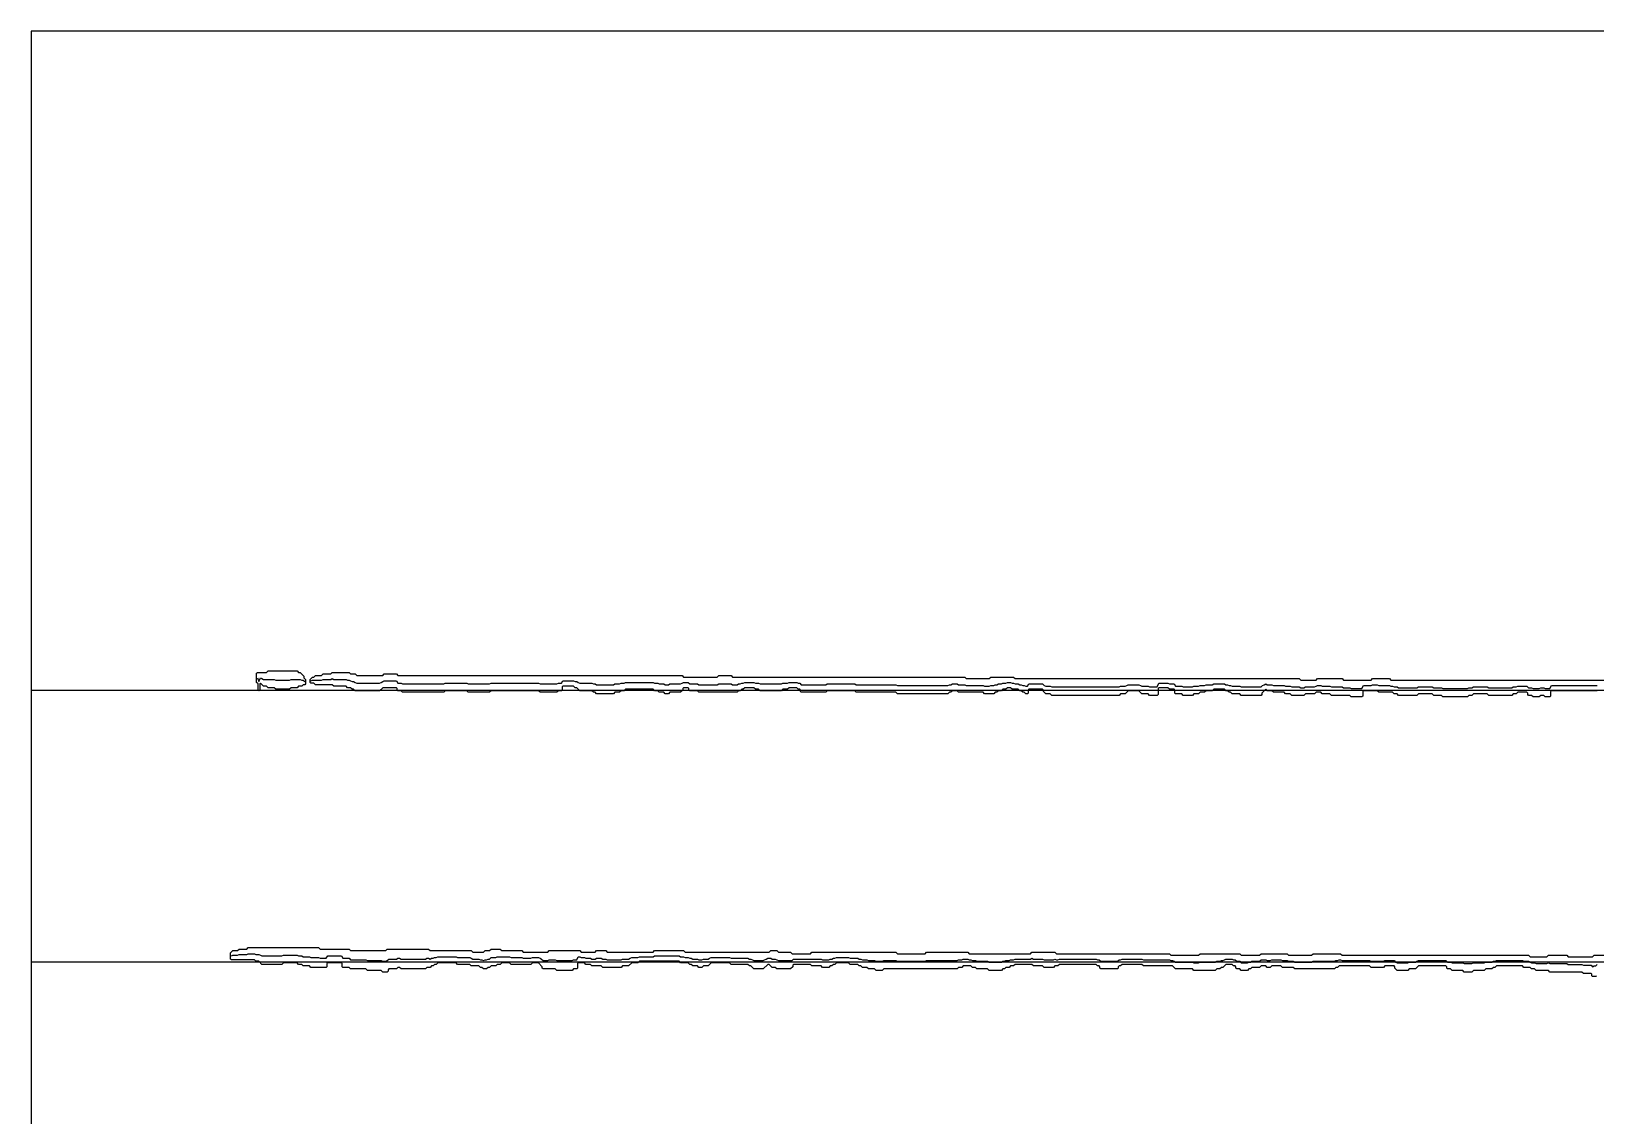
# Model space of a CAD drawing. Extents: x 0 to 57.2, y 0 to 39.6.
# Drawn here: x 0 to 28.58, y 19.8 to 39.6 of the extents above; entities that cross this region are included whole.
import ezdxf

# ---------------------------------------------------------------- set-up
doc = ezdxf.new("R2010")
doc.units = 13
for name, color, linetype in [('DESIGN_SCAN_PATH', 5, 'Continuous'), ('SEM_FRAME', 8, 'Continuous'), ('SEM_OBSERVED_CENTERLINES', 3, 'Continuous'), ('SEM_OBSERVED_CONTOURS', 2, 'Continuous')]:
    doc.layers.add(name, color=color, linetype=linetype)

msp = doc.modelspace()

# ---------------------------------------------------------------- linework, layer by layer
at = {"layer": 'DESIGN_SCAN_PATH'}
for points in [[(0, 27.57508), (50, 27.57508)], [(50, 22.6071), (0, 22.6071)]]:
    msp.add_lwpolyline(points, dxfattribs=at)
at = {"layer": 'SEM_FRAME'}
msp.add_lwpolyline([(0, 0), (57.15968, 0), (57.15968, 39.60429), (0, 39.60429)], close=True, dxfattribs=at)
at = {"layer": 'SEM_OBSERVED_CENTERLINES'}
for points in [[(4.13068, 27.79836), (4.15859, 27.728585), (4.1865, 27.79836), (4.21441, 27.784405), (4.24232, 27.77045), (4.27023, 27.77045), (4.29814, 27.77045), (4.32605, 27.77045), (4.35396, 27.77045), (4.38187, 27.77045), (4.40978, 27.77045), (4.43769, 27.77045), (4.4656, 27.756495), (4.49351, 27.756495), (4.52142, 27.756495), (4.54933, 27.756495), (4.57724, 27.756495), (4.60515, 27.756495), (4.63306, 27.756495), (4.66097, 27.756495), (4.68888, 27.756495), (4.71679, 27.756495), (4.7447, 27.77045), (4.77261, 27.77045), (4.80052, 27.77045), (4.82843, 27.77045), (4.85634, 27.77045), (4.88425, 27.77045), (4.91216, 27.77045), (4.94007, 27.756495), (4.96798, 27.756495), (4.99589, 27.728585)], [(5.10753, 27.74254), (5.13544, 27.756495), (5.16335, 27.756495), (5.19126, 27.756495), (5.21917, 27.756495), (5.24708, 27.756495), (5.27499, 27.756495), (5.3029, 27.756495), (5.33081, 27.77045), (5.35872, 27.77045), (5.38663, 27.77045), (5.41454, 27.77045), (5.44245, 27.77045), (5.47036, 27.77045), (5.49827, 27.784405), (5.52618, 27.77045), (5.55409, 27.77045), (5.582, 27.77045), (5.60991, 27.77045), (5.63782, 27.77045), (5.66573, 27.77045), (5.69364, 27.77045), (5.72155, 27.77045), (5.74946, 27.77045), (5.77737, 27.756495), (5.80528, 27.756495), (5.83319, 27.74254), (5.8611, 27.728585), (5.88901, 27.728585), (5.91692, 27.71463), (5.94483, 27.700675), (5.97274, 27.700675), (6.00065, 27.700675), (6.02856, 27.700675), (6.05647, 27.700675), (6.08438, 27.700675), (6.11229, 27.700675), (6.1402, 27.700675), (6.16811, 27.700675), (6.19602, 27.700675), (6.22393, 27.700675), (6.25184, 27.700675), (6.27975, 27.700675), (6.30766, 27.700675), (6.33557, 27.700675), (6.36348, 27.700675), (6.39139, 27.71463), (6.4193, 27.728585), (6.44721, 27.74254), (6.47512, 27.74254), (6.50303, 27.74254), (6.53094, 27.74254), (6.55885, 27.74254), (6.58676, 27.74254), (6.61467, 27.74254), (6.64258, 27.74254), (6.67049, 27.74254), (6.6984, 27.700675), (6.72631, 27.700675), (6.75422, 27.700675), (6.78213, 27.68672), (6.81004, 27.68672), (6.83795, 27.68672), (6.86586, 27.68672), (6.89377, 27.68672), (6.92168, 27.68672), (6.94959, 27.68672), (6.9775, 27.68672), (7.00541, 27.68672), (7.03332, 27.68672), (7.06123, 27.68672), (7.08914, 27.68672), (7.11705, 27.68672), (7.14496, 27.68672), (7.17287, 27.68672), (7.20078, 27.68672), (7.22869, 27.68672), (7.2566, 27.68672), (7.28451, 27.68672), (7.31242, 27.68672), (7.34033, 27.68672), (7.36824, 27.68672), (7.39615, 27.68672), (7.42406, 27.68672), (7.45197, 27.68672), (7.47988, 27.68672), (7.50779, 27.68672), (7.5357, 27.68672), (7.56361, 27.700675), (7.59152, 27.700675), (7.61943, 27.700675), (7.64734, 27.700675), (7.67525, 27.700675), (7.70316, 27.700675), (7.73107, 27.700675), (7.75898, 27.700675), (7.78689, 27.700675), (7.8148, 27.700675), (7.84271, 27.700675), (7.87062, 27.700675), (7.89853, 27.700675), (7.92644, 27.700675), (7.95435, 27.700675), (7.98226, 27.68672), (8.01017, 27.68672), (8.03808, 27.68672), (8.06599, 27.68672), (8.0939, 27.68672), (8.12181, 27.68672), (8.14972, 27.68672), (8.17763, 27.68672), (8.20554, 27.68672), (8.23345, 27.68672), (8.26136, 27.68672), (8.28927, 27.68672), (8.31718, 27.68672), (8.34509, 27.68672), (8.373, 27.68672), (8.40091, 27.700675), (8.42882, 27.700675), (8.45673, 27.700675), (8.48464, 27.700675), (8.51255, 27.700675), (8.54046, 27.700675), (8.56837, 27.700675), (8.59628, 27.700675), (8.62419, 27.700675), (8.6521, 27.700675), (8.68001, 27.700675), (8.70792, 27.700675), (8.73583, 27.700675), (8.76374, 27.700675), (8.79165, 27.700675), (8.81956, 27.700675), (8.84747, 27.700675), (8.87538, 27.700675), (8.90329, 27.700675), (8.9312, 27.700675), (8.95911, 27.700675), (8.98702, 27.700675), (9.01493, 27.700675), (9.04284, 27.700675), (9.07075, 27.700675), (9.09866, 27.700675), (9.12657, 27.700675), (9.15448, 27.700675), (9.18239, 27.700675), (9.2103, 27.700675), (9.23821, 27.700675), (9.26612, 27.700675), (9.29403, 27.68672), (9.32194, 27.68672), (9.34985, 27.68672), (9.37776, 27.68672), (9.40567, 27.68672), (9.43358, 27.68672), (9.46149, 27.68672), (9.4894, 27.68672), (9.51731, 27.68672), (9.54522, 27.68672), (9.57313, 27.68672), (9.60104, 27.68672), (9.62895, 27.700675), (9.65686, 27.700675), (9.68477, 27.700675), (9.71268, 27.74254), (9.74059, 27.74254), (9.7685, 27.74254), (9.79641, 27.74254), (9.82432, 27.74254), (9.85223, 27.74254), (9.88014, 27.74254), (9.90805, 27.74254), (9.93596, 27.728585), (9.96387, 27.728585), (9.99178, 27.71463), (10.01969, 27.700675), (10.0476, 27.700675), (10.07551, 27.700675), (10.10342, 27.700675), (10.13133, 27.700675), (10.15924, 27.700675), (10.18715, 27.700675), (10.21506, 27.700675), (10.24297, 27.700675), (10.27088, 27.68672), (10.29879, 27.68672), (10.3267, 27.672765), (10.35461, 27.672765), (10.38252, 27.672765), (10.41043, 27.672765), (10.43834, 27.672765), (10.46625, 27.672765), (10.49416, 27.672765), (10.52207, 27.672765), (10.54998, 27.672765), (10.57789, 27.672765), (10.6058, 27.672765), (10.63371, 27.672765), (10.66162, 27.68672), (10.68953, 27.68672), (10.71744, 27.68672), (10.74535, 27.68672), (10.77326, 27.700675), (10.80117, 27.700675), (10.82908, 27.700675), (10.85699, 27.71463), (10.8849, 27.71463), (10.91281, 27.71463), (10.94072, 27.71463), (10.96863, 27.71463), (10.99654, 27.71463), (11.02445, 27.71463), (11.05236, 27.71463), (11.08027, 27.71463), (11.10818, 27.71463), (11.13609, 27.71463), (11.164, 27.71463), (11.19191, 27.71463), (11.21982, 27.71463), (11.24773, 27.71463), (11.27564, 27.71463), (11.30355, 27.71463), (11.33146, 27.71463), (11.35937, 27.71463), (11.38728, 27.700675), (11.41519, 27.700675), (11.4431, 27.700675), (11.47101, 27.68672), (11.49892, 27.68672), (11.52683, 27.68672), (11.55474, 27.68672), (11.58265, 27.672765), (11.61056, 27.672765), (11.63847, 27.672765), (11.66638, 27.68672), (11.69429, 27.68672), (11.7222, 27.68672), (11.75011, 27.68672), (11.77802, 27.68672), (11.80593, 27.68672), (11.83384, 27.68672), (11.86175, 27.68672), (11.88966, 27.700675), (11.91757, 27.71463), (11.94548, 27.71463), (11.97339, 27.71463), (12.0013, 27.71463), (12.02921, 27.68672), (12.05712, 27.68672), (12.08503, 27.68672), (12.11294, 27.68672), (12.14085, 27.68672), (12.16876, 27.68672), (12.19667, 27.672765), (12.22458, 27.672765), (12.25249, 27.672765), (12.2804, 27.672765), (12.30831, 27.672765), (12.33622, 27.672765), (12.36413, 27.672765), (12.39204, 27.672765), (12.41995, 27.672765), (12.44786, 27.672765), (12.47577, 27.672765), (12.50368, 27.672765), (12.53159, 27.672765), (12.5595, 27.68672), (12.58741, 27.68672), (12.61532, 27.68672), (12.64323, 27.68672), (12.67114, 27.68672), (12.69905, 27.68672), (12.72696, 27.68672), (12.75487, 27.68672), (12.78278, 27.68672), (12.81069, 27.672765), (12.8386, 27.672765), (12.86651, 27.672765), (12.89442, 27.672765), (12.92233, 27.68672), (12.95024, 27.68672), (12.97815, 27.700675), (13.00606, 27.700675), (13.03397, 27.71463), (13.06188, 27.71463), (13.08979, 27.71463), (13.1177, 27.71463), (13.14561, 27.71463), (13.17352, 27.71463), (13.20143, 27.71463), (13.22934, 27.700675), (13.25725, 27.700675), (13.28516, 27.700675), (13.31307, 27.68672), (13.34098, 27.68672), (13.36889, 27.68672), (13.3968, 27.68672), (13.42471, 27.68672), (13.45262, 27.68672), (13.48053, 27.68672), (13.50844, 27.68672), (13.53635, 27.68672), (13.56426, 27.68672), (13.59217, 27.68672), (13.62008, 27.68672), (13.64799, 27.68672), (13.6759, 27.68672), (13.70381, 27.68672), (13.73172, 27.700675), (13.75963, 27.700675), (13.78754, 27.700675), (13.81545, 27.700675), (13.84336, 27.71463), (13.87127, 27.71463), (13.89918, 27.71463), (13.92709, 27.71463), (13.955, 27.71463), (13.98291, 27.71463), (14.01082, 27.700675), (14.03873, 27.700675), (14.06664, 27.672765), (14.09455, 27.672765), (14.12246, 27.672765), (14.15037, 27.672765), (14.17828, 27.672765), (14.20619, 27.672765), (14.2341, 27.672765), (14.26201, 27.672765), (14.28992, 27.672765), (14.31783, 27.672765), (14.34574, 27.672765), (14.37365, 27.672765), (14.40156, 27.672765), (14.42947, 27.672765), (14.45738, 27.672765), (14.48529, 27.672765), (14.5132, 27.672765), (14.54111, 27.68672), (14.56902, 27.68672), (14.59693, 27.68672), (14.62484, 27.68672), (14.65275, 27.68672), (14.68066, 27.68672), (14.70857, 27.68672), (14.73648, 27.68672), (14.76439, 27.68672), (14.7923, 27.68672), (14.82021, 27.68672), (14.84812, 27.68672), (14.87603, 27.68672), (14.90394, 27.68672), (14.93185, 27.68672), (14.95976, 27.68672), (14.98767, 27.68672), (15.01558, 27.68672), (15.04349, 27.68672), (15.0714, 27.672765), (15.09931, 27.672765), (15.12722, 27.672765), (15.15513, 27.672765), (15.18304, 27.672765), (15.21095, 27.672765), (15.23886, 27.672765), (15.26677, 27.672765), (15.29468, 27.672765), (15.32259, 27.672765), (15.3505, 27.672765), (15.37841, 27.672765), (15.40632, 27.672765), (15.43423, 27.672765), (15.46214, 27.672765), (15.49005, 27.672765), (15.51796, 27.672765), (15.54587, 27.672765), (15.57378, 27.672765), (15.60169, 27.672765), (15.6296, 27.672765), (15.65751, 27.672765), (15.68542, 27.672765), (15.71333, 27.672765), (15.74124, 27.672765), (15.76915, 27.672765), (15.79706, 27.672765), (15.82497, 27.65881), (15.85288, 27.65881), (15.88079, 27.65881), (15.9087, 27.65881), (15.93661, 27.65881), (15.96452, 27.65881), (15.99243, 27.65881), (16.02034, 27.65881), (16.04825, 27.65881), (16.07616, 27.65881), (16.10407, 27.65881), (16.13198, 27.65881), (16.15989, 27.65881), (16.1878, 27.65881), (16.21571, 27.65881), (16.24362, 27.65881), (16.27153, 27.65881), (16.29944, 27.65881), (16.32735, 27.65881), (16.35526, 27.65881), (16.38317, 27.65881), (16.41108, 27.65881), (16.43899, 27.65881), (16.4669, 27.65881), (16.49481, 27.65881), (16.52272, 27.65881), (16.55063, 27.65881), (16.57854, 27.65881), (16.60645, 27.65881), (16.63436, 27.65881), (16.66227, 27.65881), (16.69018, 27.65881), (16.71809, 27.65881), (16.746, 27.65881), (16.77391, 27.672765), (16.80182, 27.672765), (16.82973, 27.68672), (16.85764, 27.68672), (16.88555, 27.68672), (16.91346, 27.68672), (16.94137, 27.672765), (16.96928, 27.672765), (16.99719, 27.672765), (17.0251, 27.672765), (17.05301, 27.672765), (17.08092, 27.65881), (17.10883, 27.65881), (17.13674, 27.65881), (17.16465, 27.65881), (17.19256, 27.65881), (17.22047, 27.65881), (17.24838, 27.65881), (17.27629, 27.65881), (17.3042, 27.65881), (17.33211, 27.65881), (17.36002, 27.65881), (17.38793, 27.65881), (17.41584, 27.644855), (17.44375, 27.644855), (17.47166, 27.644855), (17.49957, 27.644855), (17.52748, 27.65881), (17.55539, 27.65881), (17.5833, 27.65881), (17.61121, 27.672765), (17.63912, 27.672765), (17.66703, 27.68672), (17.69494, 27.68672), (17.72285, 27.68672), (17.75076, 27.700675), (17.77867, 27.700675), (17.80658, 27.700675), (17.83449, 27.71463), (17.8624, 27.71463), (17.89031, 27.71463), (17.91822, 27.700675), (17.94613, 27.700675), (17.97404, 27.68672), (18.00195, 27.68672), (18.02986, 27.68672), (18.05777, 27.672765), (18.08568, 27.672765), (18.11359, 27.65881), (18.1415, 27.65881), (18.16941, 27.644855), (18.19732, 27.644855), (18.22523, 27.68672), (18.25314, 27.68672), (18.28105, 27.68672), (18.30896, 27.68672), (18.33687, 27.68672), (18.36478, 27.68672), (18.39269, 27.68672), (18.4206, 27.68672), (18.44851, 27.68672), (18.47642, 27.68672), (18.50433, 27.65881), (18.53224, 27.644855), (18.56015, 27.644855), (18.58806, 27.644855), (18.61597, 27.644855), (18.64388, 27.6309), (18.67179, 27.6309), (18.6997, 27.6309), (18.72761, 27.6309), (18.75552, 27.6309), (18.78343, 27.6309), (18.81134, 27.6309), (18.83925, 27.6309), (18.86716, 27.6309), (18.89507, 27.6309), (18.92298, 27.6309), (18.95089, 27.6309), (18.9788, 27.6309), (19.00671, 27.6309), (19.03462, 27.6309), (19.06253, 27.6309), (19.09044, 27.6309), (19.11835, 27.6309), (19.14626, 27.6309), (19.17417, 27.6309), (19.20208, 27.6309), (19.22999, 27.6309), (19.2579, 27.6309), (19.28581, 27.6309), (19.31372, 27.6309), (19.34163, 27.6309), (19.36954, 27.6309), (19.39745, 27.6309), (19.42536, 27.6309), (19.45327, 27.6309), (19.48118, 27.6309), (19.50909, 27.6309), (19.537, 27.6309), (19.56491, 27.6309), (19.59282, 27.6309), (19.62073, 27.6309), (19.64864, 27.6309), (19.67655, 27.6309), (19.70446, 27.6309), (19.73237, 27.6309), (19.76028, 27.6309), (19.78819, 27.6309), (19.8161, 27.6309), (19.84401, 27.6309), (19.87192, 27.6309), (19.89983, 27.644855), (19.92774, 27.644855), (19.95565, 27.644855), (19.98356, 27.644855), (20.01147, 27.65881), (20.03938, 27.672765), (20.06729, 27.672765), (20.0952, 27.672765), (20.12311, 27.672765), (20.15102, 27.672765), (20.17893, 27.672765), (20.20684, 27.672765), (20.23475, 27.672765), (20.26266, 27.65881), (20.29057, 27.644855), (20.31848, 27.644855), (20.34639, 27.644855), (20.3743, 27.644855), (20.40221, 27.644855), (20.43012, 27.6309), (20.45803, 27.6309), (20.48594, 27.6309), (20.51385, 27.6309), (20.54176, 27.6309), (20.56967, 27.6309), (20.59758, 27.700675), (20.62549, 27.700675), (20.6534, 27.700675), (20.68131, 27.700675), (20.70922, 27.700675), (20.73713, 27.700675), (20.76504, 27.700675), (20.79295, 27.68672), (20.82086, 27.68672), (20.84877, 27.68672), (20.87668, 27.68672), (20.90459, 27.644855), (20.9325, 27.644855), (20.96041, 27.644855), (20.98832, 27.644855), (21.01623, 27.644855), (21.04414, 27.6309), (21.07205, 27.6309), (21.09996, 27.6309), (21.12787, 27.6309), (21.15578, 27.6309), (21.18369, 27.6309), (21.2116, 27.6309), (21.23951, 27.644855), (21.26742, 27.644855), (21.29533, 27.644855), (21.32324, 27.644855), (21.35115, 27.65881), (21.37906, 27.65881), (21.40697, 27.65881), (21.43488, 27.65881), (21.46279, 27.672765), (21.4907, 27.672765), (21.51861, 27.672765), (21.54652, 27.672765), (21.57443, 27.672765), (21.60234, 27.68672), (21.63025, 27.68672), (21.65816, 27.68672), (21.68607, 27.68672), (21.71398, 27.68672), (21.74189, 27.68672), (21.7698, 27.68672), (21.79771, 27.68672), (21.82562, 27.672765), (21.85353, 27.672765), (21.88144, 27.65881), (21.90935, 27.65881), (21.93726, 27.644855), (21.96517, 27.644855), (21.99308, 27.644855), (22.02099, 27.644855), (22.0489, 27.644855), (22.07681, 27.644855), (22.10472, 27.6309), (22.13263, 27.6309), (22.16054, 27.6309), (22.18845, 27.6309), (22.21636, 27.6309), (22.24427, 27.6309), (22.27218, 27.6309), (22.30009, 27.6309), (22.328, 27.6309), (22.35591, 27.6309), (22.38382, 27.6309), (22.41173, 27.6309), (22.43964, 27.6309), (22.46755, 27.6309), (22.49546, 27.65881), (22.52337, 27.672765), (22.55128, 27.68672), (22.57919, 27.672765), (22.6071, 27.672765), (22.63501, 27.672765), (22.66292, 27.672765), (22.69083, 27.65881), (22.71874, 27.65881), (22.74665, 27.65881), (22.77456, 27.65881), (22.80247, 27.65881), (22.83038, 27.65881), (22.85829, 27.65881), (22.8862, 27.65881), (22.91411, 27.644855), (22.94202, 27.644855), (22.96993, 27.644855), (22.99784, 27.644855), (23.02575, 27.6309), (23.05366, 27.6309), (23.08157, 27.6309), (23.10948, 27.6309), (23.13739, 27.6309), (23.1653, 27.6309), (23.19321, 27.616945), (23.22112, 27.616945), (23.24903, 27.616945), (23.27694, 27.6309), (23.30485, 27.6309), (23.33276, 27.6309), (23.36067, 27.6309), (23.38858, 27.6309), (23.41649, 27.6309), (23.4444, 27.6309), (23.47231, 27.644855), (23.50022, 27.65881), (23.52813, 27.65881), (23.55604, 27.65881), (23.58395, 27.644855), (23.61186, 27.644855), (23.63977, 27.644855), (23.66768, 27.644855), (23.69559, 27.644855), (23.7235, 27.644855), (23.75141, 27.6309), (23.77932, 27.6309), (23.80723, 27.6309), (23.83514, 27.6309), (23.86305, 27.6309), (23.89096, 27.6309), (23.91887, 27.6309), (23.94678, 27.6309), (23.97469, 27.616945), (24.0026, 27.616945), (24.03051, 27.616945), (24.05842, 27.616945), (24.08633, 27.616945), (24.11424, 27.60299), (24.14215, 27.60299), (24.17006, 27.60299), (24.19797, 27.60299), (24.22588, 27.60299), (24.25379, 27.60299), (24.2817, 27.60299), (24.30961, 27.60299), (24.33752, 27.65881), (24.36543, 27.65881), (24.39334, 27.65881), (24.42125, 27.65881), (24.44916, 27.65881), (24.47707, 27.65881), (24.50498, 27.672765), (24.53289, 27.672765), (24.5608, 27.672765), (24.58871, 27.672765), (24.61662, 27.65881), (24.64453, 27.65881), (24.67244, 27.65881), (24.70035, 27.65881), (24.72826, 27.65881), (24.75617, 27.65881), (24.78408, 27.65881), (24.81199, 27.65881), (24.8399, 27.644855), (24.86781, 27.644855), (24.89572, 27.6309), (24.92363, 27.6309), (24.95154, 27.6309), (24.97945, 27.616945), (25.00736, 27.616945), (25.03527, 27.616945), (25.06318, 27.616945), (25.09109, 27.616945), (25.119, 27.616945), (25.14691, 27.616945), (25.17482, 27.616945), (25.20273, 27.616945), (25.23064, 27.616945), (25.25855, 27.616945), (25.28646, 27.616945), (25.31437, 27.616945), (25.34228, 27.6309), (25.37019, 27.6309), (25.3981, 27.6309), (25.42601, 27.6309), (25.45392, 27.6309), (25.48183, 27.6309), (25.50974, 27.6309), (25.53765, 27.6309), (25.56556, 27.6309), (25.59347, 27.6309), (25.62138, 27.616945), (25.64929, 27.616945), (25.6772, 27.616945), (25.70511, 27.616945), (25.73302, 27.616945), (25.76093, 27.616945), (25.78884, 27.60299), (25.81675, 27.60299), (25.84466, 27.60299), (25.87257, 27.60299), (25.90048, 27.60299), (25.92839, 27.60299), (25.9563, 27.60299), (25.98421, 27.60299), (26.01212, 27.60299), (26.04003, 27.60299), (26.06794, 27.60299), (26.09585, 27.60299), (26.12376, 27.60299), (26.15167, 27.60299), (26.17958, 27.60299), (26.20749, 27.60299), (26.2354, 27.60299), (26.26331, 27.616945), (26.29122, 27.616945), (26.31913, 27.616945), (26.34704, 27.6309), (26.37495, 27.6309), (26.40286, 27.6309), (26.43077, 27.6309), (26.45868, 27.6309), (26.48659, 27.6309), (26.5145, 27.6309), (26.54241, 27.6309), (26.57032, 27.6309), (26.59823, 27.6309), (26.62614, 27.616945), (26.65405, 27.616945), (26.68196, 27.616945), (26.70987, 27.616945), (26.73778, 27.616945), (26.76569, 27.616945), (26.7936, 27.616945), (26.82151, 27.616945), (26.84942, 27.616945), (26.87733, 27.616945), (26.90524, 27.616945), (26.93315, 27.616945), (26.96106, 27.616945), (26.98897, 27.616945), (27.01688, 27.616945), (27.04479, 27.616945), (27.0727, 27.6309), (27.10061, 27.6309), (27.12852, 27.6309), (27.15643, 27.644855), (27.18434, 27.644855), (27.21225, 27.644855), (27.24016, 27.644855), (27.26807, 27.644855), (27.29598, 27.644855), (27.32389, 27.644855), (27.3518, 27.616945), (27.37971, 27.616945), (27.40762, 27.616945), (27.43553, 27.60299), (27.46344, 27.60299), (27.49135, 27.60299), (27.51926, 27.60299), (27.54717, 27.60299), (27.57508, 27.616945), (27.60299, 27.616945), (27.6309, 27.616945), (27.65881, 27.60299), (27.68672, 27.60299), (27.71463, 27.60299), (27.74254, 27.60299), (27.77045, 27.65881), (27.79836, 27.65881), (27.82627, 27.65881), (27.85418, 27.65881), (27.88209, 27.65881), (27.91, 27.65881), (27.93791, 27.65881), (27.96582, 27.65881), (27.99373, 27.65881), (28.02164, 27.65881), (28.04955, 27.65881), (28.07746, 27.65881), (28.10537, 27.65881), (28.13328, 27.65881), (28.16119, 27.65881), (28.1891, 27.65881), (28.21701, 27.65881), (28.24492, 27.65881), (28.27283, 27.65881), (28.30074, 27.65881), (28.32865, 27.65881), (28.35656, 27.65881), (28.38447, 27.65881), (28.41238, 27.65881), (28.44029, 27.65881), (28.4682, 27.65881), (28.49611, 27.65881), (28.52402, 27.65881), (28.55193, 27.65881), (28.57984, 27.65881), (28.60775, 27.65881)], [(3.65621, 22.71874), (3.68412, 22.732695), (3.71203, 22.732695), (3.73994, 22.732695), (3.76785, 22.732695), (3.79576, 22.74665), (3.82367, 22.74665), (3.85158, 22.74665), (3.87949, 22.74665), (3.9074, 22.74665), (3.93531, 22.74665), (3.96322, 22.760605), (3.99113, 22.760605), (4.01904, 22.760605), (4.04695, 22.760605), (4.07486, 22.760605), (4.10277, 22.74665), (4.13068, 22.74665), (4.15859, 22.74665), (4.1865, 22.732695), (4.21441, 22.71874), (4.24232, 22.71874), (4.27023, 22.71874), (4.29814, 22.71874), (4.32605, 22.71874), (4.35396, 22.71874), (4.38187, 22.71874), (4.40978, 22.71874), (4.43769, 22.71874), (4.4656, 22.71874), (4.49351, 22.71874), (4.52142, 22.71874), (4.54933, 22.71874), (4.57724, 22.71874), (4.60515, 22.732695), (4.63306, 22.732695), (4.66097, 22.732695), (4.68888, 22.732695), (4.71679, 22.732695), (4.7447, 22.732695), (4.77261, 22.732695), (4.80052, 22.732695), (4.82843, 22.732695), (4.85634, 22.732695), (4.88425, 22.71874), (4.91216, 22.71874), (4.94007, 22.71874), (4.96798, 22.704785), (4.99589, 22.704785), (5.0238, 22.704785), (5.05171, 22.704785), (5.07962, 22.704785), (5.10753, 22.69083), (5.13544, 22.69083), (5.16335, 22.69083), (5.19126, 22.69083), (5.21917, 22.69083), (5.24708, 22.69083), (5.27499, 22.676875), (5.3029, 22.676875), (5.33081, 22.676875), (5.35872, 22.676875), (5.38663, 22.676875), (5.41454, 22.71874), (5.44245, 22.71874), (5.47036, 22.71874), (5.49827, 22.71874), (5.52618, 22.71874), (5.55409, 22.71874), (5.582, 22.71874), (5.60991, 22.71874), (5.63782, 22.71874), (5.66573, 22.71874), (5.69364, 22.676875), (5.72155, 22.676875), (5.74946, 22.676875), (5.77737, 22.676875), (5.80528, 22.676875), (5.83319, 22.648965), (5.8611, 22.648965), (5.88901, 22.648965), (5.91692, 22.648965), (5.94483, 22.648965), (5.97274, 22.648965), (6.00065, 22.648965), (6.02856, 22.648965), (6.05647, 22.648965), (6.08438, 22.648965), (6.11229, 22.648965), (6.1402, 22.63501), (6.16811, 22.63501), (6.19602, 22.63501), (6.22393, 22.63501), (6.25184, 22.63501), (6.27975, 22.63501), (6.30766, 22.63501), (6.33557, 22.63501), (6.36348, 22.63501), (6.39139, 22.63501), (6.4193, 22.621055), (6.44721, 22.621055), (6.47512, 22.621055), (6.50303, 22.63501), (6.53094, 22.66292), (6.55885, 22.66292), (6.58676, 22.66292), (6.61467, 22.66292), (6.64258, 22.66292), (6.67049, 22.66292), (6.6984, 22.676875), (6.72631, 22.676875), (6.75422, 22.66292), (6.78213, 22.66292), (6.81004, 22.66292), (6.83795, 22.66292), (6.86586, 22.66292), (6.89377, 22.66292), (6.92168, 22.66292), (6.94959, 22.66292), (6.9775, 22.66292), (7.00541, 22.66292), (7.03332, 22.66292), (7.06123, 22.66292), (7.08914, 22.66292), (7.11705, 22.66292), (7.14496, 22.66292), (7.17287, 22.66292), (7.20078, 22.66292), (7.22869, 22.676875), (7.2566, 22.676875), (7.28451, 22.66292), (7.31242, 22.676875), (7.34033, 22.676875), (7.36824, 22.69083), (7.39615, 22.69083), (7.42406, 22.704785), (7.45197, 22.704785), (7.47988, 22.704785), (7.50779, 22.704785), (7.5357, 22.704785), (7.56361, 22.704785), (7.59152, 22.704785), (7.61943, 22.704785), (7.64734, 22.704785), (7.67525, 22.704785), (7.70316, 22.704785), (7.73107, 22.704785), (7.75898, 22.704785), (7.78689, 22.69083), (7.8148, 22.69083), (7.84271, 22.69083), (7.87062, 22.69083), (7.89853, 22.69083), (7.92644, 22.69083), (7.95435, 22.69083), (7.98226, 22.69083), (8.01017, 22.69083), (8.03808, 22.676875), (8.06599, 22.66292), (8.0939, 22.66292), (8.12181, 22.66292), (8.14972, 22.66292), (8.17763, 22.66292), (8.20554, 22.648965), (8.23345, 22.648965), (8.26136, 22.63501), (8.28927, 22.648965), (8.31718, 22.648965), (8.34509, 22.66292), (8.373, 22.66292), (8.40091, 22.69083), (8.42882, 22.69083), (8.45673, 22.69083), (8.48464, 22.69083), (8.51255, 22.704785), (8.54046, 22.704785), (8.56837, 22.704785), (8.59628, 22.704785), (8.62419, 22.704785), (8.6521, 22.704785), (8.68001, 22.704785), (8.70792, 22.704785), (8.73583, 22.704785), (8.76374, 22.69083), (8.79165, 22.69083), (8.81956, 22.69083), (8.84747, 22.69083), (8.87538, 22.69083), (8.90329, 22.69083), (8.9312, 22.69083), (8.95911, 22.69083), (8.98702, 22.676875), (9.01493, 22.676875), (9.04284, 22.676875), (9.07075, 22.676875), (9.09866, 22.676875), (9.12657, 22.676875), (9.15448, 22.69083), (9.18239, 22.69083), (9.2103, 22.69083), (9.23821, 22.69083), (9.26612, 22.69083), (9.29403, 22.676875), (9.32194, 22.66292), (9.34985, 22.63501), (9.37776, 22.63501), (9.40567, 22.63501), (9.43358, 22.63501), (9.46149, 22.648965), (9.4894, 22.648965), (9.51731, 22.648965), (9.54522, 22.648965), (9.57313, 22.648965), (9.60104, 22.63501), (9.62895, 22.63501), (9.65686, 22.63501), (9.68477, 22.63501), (9.71268, 22.63501), (9.74059, 22.63501), (9.7685, 22.63501), (9.79641, 22.63501), (9.82432, 22.63501), (9.85223, 22.63501), (9.88014, 22.63501), (9.90805, 22.648965), (9.93596, 22.648965), (9.96387, 22.648965), (9.99178, 22.704785), (10.01969, 22.704785), (10.0476, 22.69083), (10.07551, 22.69083), (10.10342, 22.69083), (10.13133, 22.676875), (10.15924, 22.676875), (10.18715, 22.676875), (10.21506, 22.676875), (10.24297, 22.66292), (10.27088, 22.66292), (10.29879, 22.66292), (10.3267, 22.676875), (10.35461, 22.676875), (10.38252, 22.676875), (10.41043, 22.676875), (10.43834, 22.66292), (10.46625, 22.66292), (10.49416, 22.66292), (10.52207, 22.648965), (10.54998, 22.648965), (10.57789, 22.648965), (10.6058, 22.648965), (10.63371, 22.648965), (10.66162, 22.648965), (10.68953, 22.648965), (10.71744, 22.648965), (10.74535, 22.648965), (10.77326, 22.648965), (10.80117, 22.66292), (10.82908, 22.66292), (10.85699, 22.66292), (10.8849, 22.66292), (10.91281, 22.66292), (10.94072, 22.676875), (10.96863, 22.69083), (10.99654, 22.69083), (11.02445, 22.69083), (11.05236, 22.69083), (11.08027, 22.69083), (11.10818, 22.704785), (11.13609, 22.704785), (11.164, 22.704785), (11.19191, 22.704785), (11.21982, 22.704785), (11.24773, 22.704785), (11.27564, 22.704785), (11.30355, 22.704785), (11.33146, 22.704785), (11.35937, 22.704785), (11.38728, 22.71874), (11.41519, 22.71874), (11.4431, 22.71874), (11.47101, 22.71874), (11.49892, 22.71874), (11.52683, 22.71874), (11.55474, 22.71874), (11.58265, 22.71874), (11.61056, 22.71874), (11.63847, 22.71874), (11.66638, 22.71874), (11.69429, 22.71874), (11.7222, 22.71874), (11.75011, 22.71874), (11.77802, 22.71874), (11.80593, 22.71874), (11.83384, 22.71874), (11.86175, 22.704785), (11.88966, 22.704785), (11.91757, 22.704785), (11.94548, 22.69083), (11.97339, 22.69083), (12.0013, 22.69083), (12.02921, 22.676875), (12.05712, 22.676875), (12.08503, 22.66292), (12.11294, 22.66292), (12.14085, 22.66292), (12.16876, 22.66292), (12.19667, 22.648965), (12.22458, 22.648965), (12.25249, 22.648965), (12.2804, 22.66292), (12.30831, 22.66292), (12.33622, 22.66292), (12.36413, 22.66292), (12.39204, 22.676875), (12.41995, 22.69083), (12.44786, 22.69083), (12.47577, 22.69083), (12.50368, 22.69083), (12.53159, 22.69083), (12.5595, 22.69083), (12.58741, 22.69083), (12.61532, 22.69083), (12.64323, 22.69083), (12.67114, 22.69083), (12.69905, 22.69083), (12.72696, 22.69083), (12.75487, 22.69083), (12.78278, 22.676875), (12.81069, 22.676875), (12.8386, 22.676875), (12.86651, 22.676875), (12.89442, 22.676875), (12.92233, 22.676875), (12.95024, 22.676875), (12.97815, 22.676875), (13.00606, 22.676875), (13.03397, 22.676875), (13.06188, 22.676875), (13.08979, 22.676875), (13.1177, 22.66292), (13.14561, 22.66292), (13.17352, 22.648965), (13.20143, 22.63501), (13.22934, 22.63501), (13.25725, 22.63501), (13.28516, 22.63501), (13.31307, 22.63501), (13.34098, 22.63501), (13.36889, 22.63501), (13.3968, 22.648965), (13.42471, 22.66292), (13.45262, 22.676875), (13.48053, 22.676875), (13.50844, 22.676875), (13.53635, 22.66292), (13.56426, 22.66292), (13.59217, 22.66292), (13.62008, 22.648965), (13.64799, 22.63501), (13.6759, 22.63501), (13.70381, 22.63501), (13.73172, 22.63501), (13.75963, 22.63501), (13.78754, 22.63501), (13.81545, 22.63501), (13.84336, 22.63501), (13.87127, 22.63501), (13.89918, 22.63501), (13.92709, 22.66292), (13.955, 22.66292), (13.98291, 22.66292), (14.01082, 22.66292), (14.03873, 22.66292), (14.06664, 22.66292), (14.09455, 22.66292), (14.12246, 22.66292), (14.15037, 22.66292), (14.17828, 22.66292), (14.20619, 22.66292), (14.2341, 22.66292), (14.26201, 22.66292), (14.28992, 22.66292), (14.31783, 22.66292), (14.34574, 22.66292), (14.37365, 22.66292), (14.40156, 22.66292), (14.42947, 22.66292), (14.45738, 22.648965), (14.48529, 22.648965), (14.5132, 22.648965), (14.54111, 22.648965), (14.56902, 22.648965), (14.59693, 22.66292), (14.62484, 22.66292), (14.65275, 22.676875), (14.68066, 22.676875), (14.70857, 22.69083), (14.73648, 22.69083), (14.76439, 22.69083), (14.7923, 22.69083), (14.82021, 22.69083), (14.84812, 22.69083), (14.87603, 22.69083), (14.90394, 22.69083), (14.93185, 22.69083), (14.95976, 22.676875), (14.98767, 22.676875), (15.01558, 22.676875), (15.04349, 22.676875), (15.0714, 22.676875), (15.09931, 22.676875), (15.12722, 22.66292), (15.15513, 22.66292), (15.18304, 22.648965), (15.21095, 22.648965), (15.23886, 22.648965), (15.26677, 22.648965), (15.29468, 22.63501), (15.32259, 22.63501), (15.3505, 22.63501), (15.37841, 22.63501), (15.40632, 22.63501), (15.43423, 22.621055), (15.46214, 22.621055), (15.49005, 22.621055), (15.51796, 22.621055), (15.54587, 22.621055), (15.57378, 22.63501), (15.60169, 22.63501), (15.6296, 22.63501), (15.65751, 22.63501), (15.68542, 22.63501), (15.71333, 22.63501), (15.74124, 22.63501), (15.76915, 22.63501), (15.79706, 22.63501), (15.82497, 22.621055), (15.85288, 22.621055), (15.88079, 22.621055), (15.9087, 22.621055), (15.93661, 22.621055), (15.96452, 22.621055), (15.99243, 22.621055), (16.02034, 22.621055), (16.04825, 22.621055), (16.07616, 22.621055), (16.10407, 22.621055), (16.13198, 22.621055), (16.15989, 22.621055), (16.1878, 22.621055), (16.21571, 22.621055), (16.24362, 22.621055), (16.27153, 22.621055), (16.29944, 22.621055), (16.32735, 22.621055), (16.35526, 22.63501), (16.38317, 22.63501), (16.41108, 22.63501), (16.43899, 22.63501), (16.4669, 22.63501), (16.49481, 22.63501), (16.52272, 22.63501), (16.55063, 22.63501), (16.57854, 22.63501), (16.60645, 22.63501), (16.63436, 22.63501), (16.66227, 22.63501), (16.69018, 22.63501), (16.71809, 22.63501), (16.746, 22.63501), (16.77391, 22.63501), (16.80182, 22.63501), (16.82973, 22.63501), (16.85764, 22.63501), (16.88555, 22.63501), (16.91346, 22.63501), (16.94137, 22.648965), (16.96928, 22.648965), (16.99719, 22.648965), (17.0251, 22.66292), (17.05301, 22.66292), (17.08092, 22.66292), (17.10883, 22.66292), (17.13674, 22.648965), (17.16465, 22.648965), (17.19256, 22.63501), (17.22047, 22.63501), (17.24838, 22.63501), (17.27629, 22.621055), (17.3042, 22.621055), (17.33211, 22.621055), (17.36002, 22.621055), (17.38793, 22.621055), (17.41584, 22.621055), (17.44375, 22.621055), (17.47166, 22.621055), (17.49957, 22.6071), (17.52748, 22.6071), (17.55539, 22.6071), (17.5833, 22.6071), (17.61121, 22.6071), (17.63912, 22.6071), (17.66703, 22.6071), (17.69494, 22.6071), (17.72285, 22.6071), (17.75076, 22.621055), (17.77867, 22.621055), (17.80658, 22.63501), (17.83449, 22.63501), (17.8624, 22.63501), (17.89031, 22.648965), (17.91822, 22.648965), (17.94613, 22.648965), (17.97404, 22.66292), (18.00195, 22.66292), (18.02986, 22.66292), (18.05777, 22.66292), (18.08568, 22.66292), (18.11359, 22.66292), (18.1415, 22.66292), (18.16941, 22.66292), (18.19732, 22.66292), (18.22523, 22.66292), (18.25314, 22.66292), (18.28105, 22.676875), (18.30896, 22.66292), (18.33687, 22.66292), (18.36478, 22.66292), (18.39269, 22.66292), (18.4206, 22.66292), (18.44851, 22.66292), (18.47642, 22.66292), (18.50433, 22.648965), (18.53224, 22.648965), (18.56015, 22.648965), (18.58806, 22.648965), (18.61597, 22.648965), (18.64388, 22.648965), (18.67179, 22.648965), (18.6997, 22.66292), (18.72761, 22.648965), (18.75552, 22.648965), (18.78343, 22.66292), (18.81134, 22.66292), (18.83925, 22.66292), (18.86716, 22.66292), (18.89507, 22.66292), (18.92298, 22.66292), (18.95089, 22.66292), (18.9788, 22.66292), (19.00671, 22.66292), (19.03462, 22.66292), (19.06253, 22.66292), (19.09044, 22.66292), (19.11835, 22.66292), (19.14626, 22.66292), (19.17417, 22.66292), (19.20208, 22.66292), (19.22999, 22.66292), (19.2579, 22.66292), (19.28581, 22.66292), (19.31372, 22.66292), (19.34163, 22.66292), (19.36954, 22.66292), (19.39745, 22.66292), (19.42536, 22.66292), (19.45327, 22.66292), (19.48118, 22.648965), (19.50909, 22.648965), (19.537, 22.621055), (19.56491, 22.621055), (19.59282, 22.621055), (19.62073, 22.621055), (19.64864, 22.621055), (19.67655, 22.621055), (19.70446, 22.621055), (19.73237, 22.621055), (19.76028, 22.621055), (19.78819, 22.621055), (19.8161, 22.621055), (19.84401, 22.621055), (19.87192, 22.648965), (19.89983, 22.648965), (19.92774, 22.66292), (19.95565, 22.66292), (19.98356, 22.66292), (20.01147, 22.66292), (20.03938, 22.66292), (20.06729, 22.66292), (20.0952, 22.66292), (20.12311, 22.66292), (20.15102, 22.66292), (20.17893, 22.66292), (20.20684, 22.66292), (20.23475, 22.66292), (20.26266, 22.66292), (20.29057, 22.66292), (20.31848, 22.648965), (20.34639, 22.648965), (20.3743, 22.648965), (20.40221, 22.648965), (20.43012, 22.648965), (20.45803, 22.648965), (20.48594, 22.648965), (20.51385, 22.648965), (20.54176, 22.648965), (20.56967, 22.648965), (20.59758, 22.648965), (20.62549, 22.648965), (20.6534, 22.648965), (20.68131, 22.648965), (20.70922, 22.648965), (20.73713, 22.648965), (20.76504, 22.648965), (20.79295, 22.648965), (20.82086, 22.63501), (20.84877, 22.63501), (20.87668, 22.621055), (20.90459, 22.6071), (20.9325, 22.6071), (20.96041, 22.6071), (20.98832, 22.6071), (21.01623, 22.6071), (21.04414, 22.6071), (21.07205, 22.6071), (21.09996, 22.6071), (21.12787, 22.6071), (21.15578, 22.6071), (21.18369, 22.6071), (21.2116, 22.6071), (21.23951, 22.593145), (21.26742, 22.593145), (21.29533, 22.593145), (21.32324, 22.593145), (21.35115, 22.6071), (21.37906, 22.6071), (21.40697, 22.6071), (21.43488, 22.6071), (21.46279, 22.6071), (21.4907, 22.6071), (21.51861, 22.6071), (21.54652, 22.6071), (21.57443, 22.6071), (21.60234, 22.6071), (21.63025, 22.6071), (21.65816, 22.621055), (21.68607, 22.621055), (21.71398, 22.621055), (21.74189, 22.63501), (21.7698, 22.63501), (21.79771, 22.648965), (21.82562, 22.66292), (21.85353, 22.66292), (21.88144, 22.66292), (21.90935, 22.66292), (21.93726, 22.66292), (21.96517, 22.648965), (21.99308, 22.648965), (22.02099, 22.621055), (22.0489, 22.621055), (22.07681, 22.621055), (22.10472, 22.593145), (22.13263, 22.593145), (22.16054, 22.593145), (22.18845, 22.593145), (22.21636, 22.593145), (22.24427, 22.6071), (22.27218, 22.6071), (22.30009, 22.621055), (22.328, 22.621055), (22.35591, 22.621055), (22.38382, 22.621055), (22.41173, 22.621055), (22.43964, 22.621055), (22.46755, 22.648965), (22.49546, 22.648965), (22.52337, 22.648965), (22.55128, 22.648965), (22.57919, 22.63501), (22.6071, 22.63501), (22.63501, 22.63501), (22.66292, 22.648965), (22.69083, 22.648965), (22.71874, 22.648965), (22.74665, 22.648965), (22.77456, 22.648965), (22.80247, 22.648965), (22.83038, 22.648965), (22.85829, 22.63501), (22.8862, 22.63501), (22.91411, 22.63501), (22.94202, 22.63501), (22.96993, 22.621055), (22.99784, 22.621055), (23.02575, 22.621055), (23.05366, 22.621055), (23.08157, 22.6071), (23.10948, 22.6071), (23.13739, 22.6071), (23.1653, 22.6071), (23.19321, 22.6071), (23.22112, 22.6071), (23.24903, 22.6071), (23.27694, 22.6071), (23.30485, 22.6071), (23.33276, 22.6071), (23.36067, 22.6071), (23.38858, 22.6071), (23.41649, 22.621055), (23.4444, 22.621055), (23.47231, 22.621055), (23.50022, 22.621055), (23.52813, 22.621055), (23.55604, 22.621055), (23.58395, 22.621055), (23.61186, 22.621055), (23.63977, 22.621055), (23.66768, 22.621055), (23.69559, 22.621055), (23.7235, 22.621055), (23.75141, 22.621055), (23.77932, 22.621055), (23.80723, 22.621055), (23.83514, 22.63501), (23.86305, 22.63501), (23.89096, 22.648965), (23.91887, 22.648965), (23.94678, 22.63501), (23.97469, 22.63501), (24.0026, 22.63501), (24.03051, 22.63501), (24.05842, 22.63501), (24.08633, 22.63501), (24.11424, 22.63501), (24.14215, 22.63501), (24.17006, 22.63501), (24.19797, 22.63501), (24.22588, 22.63501), (24.25379, 22.63501), (24.2817, 22.63501), (24.30961, 22.63501), (24.33752, 22.63501), (24.36543, 22.63501), (24.39334, 22.63501), (24.42125, 22.63501), (24.44916, 22.63501), (24.47707, 22.621055), (24.50498, 22.621055), (24.53289, 22.621055), (24.5608, 22.621055), (24.58871, 22.621055), (24.61662, 22.621055), (24.64453, 22.621055), (24.67244, 22.621055), (24.70035, 22.621055), (24.72826, 22.63501), (24.75617, 22.63501), (24.78408, 22.63501), (24.81199, 22.63501), (24.8399, 22.63501), (24.86781, 22.63501), (24.89572, 22.63501), (24.92363, 22.6071), (24.95154, 22.593145), (24.97945, 22.593145), (25.00736, 22.593145), (25.03527, 22.593145), (25.06318, 22.593145), (25.09109, 22.593145), (25.119, 22.593145), (25.14691, 22.593145), (25.17482, 22.6071), (25.20273, 22.6071), (25.23064, 22.6071), (25.25855, 22.6071), (25.28646, 22.6071), (25.31437, 22.621055), (25.34228, 22.63501), (25.37019, 22.63501), (25.3981, 22.63501), (25.42601, 22.63501), (25.45392, 22.63501), (25.48183, 22.63501), (25.50974, 22.63501), (25.53765, 22.63501), (25.56556, 22.63501), (25.59347, 22.63501), (25.62138, 22.63501), (25.64929, 22.63501), (25.6772, 22.63501), (25.70511, 22.63501), (25.73302, 22.63501), (25.76093, 22.63501), (25.78884, 22.63501), (25.81675, 22.63501), (25.84466, 22.63501), (25.87257, 22.6071), (25.90048, 22.6071), (25.92839, 22.6071), (25.9563, 22.593145), (25.98421, 22.593145), (26.01212, 22.593145), (26.04003, 22.593145), (26.06794, 22.593145), (26.09585, 22.593145), (26.12376, 22.593145), (26.15167, 22.593145), (26.17958, 22.57919), (26.20749, 22.57919), (26.2354, 22.57919), (26.26331, 22.57919), (26.29122, 22.57919), (26.31913, 22.57919), (26.34704, 22.593145), (26.37495, 22.593145), (26.40286, 22.593145), (26.43077, 22.593145), (26.45868, 22.593145), (26.48659, 22.593145), (26.5145, 22.593145), (26.54241, 22.593145), (26.57032, 22.6071), (26.59823, 22.6071), (26.62614, 22.6071), (26.65405, 22.6071), (26.68196, 22.6071), (26.70987, 22.621055), (26.73778, 22.621055), (26.76569, 22.63501), (26.7936, 22.63501), (26.82151, 22.63501), (26.84942, 22.63501), (26.87733, 22.63501), (26.90524, 22.63501), (26.93315, 22.63501), (26.96106, 22.63501), (26.98897, 22.63501), (27.01688, 22.63501), (27.04479, 22.63501), (27.0727, 22.63501), (27.10061, 22.63501), (27.12852, 22.63501), (27.15643, 22.63501), (27.18434, 22.63501), (27.21225, 22.63501), (27.24016, 22.63501), (27.26807, 22.621055), (27.29598, 22.621055), (27.32389, 22.621055), (27.3518, 22.621055), (27.37971, 22.6071), (27.40762, 22.593145), (27.43553, 22.593145), (27.46344, 22.593145), (27.49135, 22.57919), (27.51926, 22.57919), (27.54717, 22.57919), (27.57508, 22.57919), (27.60299, 22.57919), (27.6309, 22.57919), (27.65881, 22.57919), (27.68672, 22.57919), (27.71463, 22.593145), (27.74254, 22.57919), (27.77045, 22.57919), (27.79836, 22.57919), (27.82627, 22.57919), (27.85418, 22.57919), (27.88209, 22.57919), (27.91, 22.57919), (27.93791, 22.57919), (27.96582, 22.57919), (27.99373, 22.57919), (28.02164, 22.57919), (28.04955, 22.57919), (28.07746, 22.565235), (28.10537, 22.565235), (28.13328, 22.565235), (28.16119, 22.565235), (28.1891, 22.565235), (28.21701, 22.565235), (28.24492, 22.565235), (28.27283, 22.565235), (28.30074, 22.565235), (28.32865, 22.565235), (28.35656, 22.55128), (28.38447, 22.55128), (28.41238, 22.55128), (28.44029, 22.55128), (28.4682, 22.55128), (28.49611, 22.55128), (28.52402, 22.52337), (28.55193, 22.537325), (28.57984, 22.537325), (28.60775, 22.565235)]]:
    msp.add_lwpolyline(points, dxfattribs=at)
at = {"layer": 'SEM_OBSERVED_CONTOURS'}
msp.add_lwpolyline([(4.15859, 27.561125), (4.144635, 27.57508), (4.144635, 27.68672), (4.116725, 27.71463), (4.116725, 27.88209), (4.13068, 27.896045), (4.29814, 27.896045), (4.32605, 27.923955), (4.85634, 27.923955), (4.88425, 27.896045), (4.91216, 27.896045), (4.981935, 27.82627), (4.981935, 27.79836), (5.009845, 27.77045), (5.009845, 27.68672), (4.99589, 27.672765), (4.96798, 27.672765), (4.94007, 27.644855), (4.88425, 27.644855), (4.85634, 27.616945), (4.7447, 27.616945), (4.71679, 27.589035), (4.4656, 27.589035), (4.43769, 27.616945), (4.32605, 27.616945), (4.29814, 27.644855), (4.24232, 27.644855), (4.1865, 27.700675), (4.172545, 27.68672), (4.172545, 27.57508)], close=True, dxfattribs=at)
for points in [[(28.60775, 27.561125), (27.77045, 27.561125), (27.756495, 27.54717), (27.756495, 27.46344), (27.74254, 27.449485), (27.65881, 27.449485), (27.6309, 27.477395), (27.57508, 27.477395), (27.54717, 27.449485), (27.43553, 27.449485), (27.40762, 27.477395), (27.3518, 27.477395), (27.337845, 27.49135), (27.337845, 27.51926), (27.32389, 27.533215), (27.15643, 27.533215), (27.12852, 27.505305), (27.0727, 27.505305), (27.04479, 27.477395), (26.62614, 27.477395), (26.59823, 27.505305), (26.34704, 27.505305), (26.31913, 27.477395), (26.26331, 27.477395), (26.2354, 27.449485), (25.78884, 27.449485), (25.76093, 27.477395), (25.62138, 27.477395), (25.59347, 27.505305), (25.34228, 27.505305), (25.31437, 27.477395), (24.97945, 27.477395), (24.95154, 27.505305), (24.89572, 27.505305), (24.86781, 27.533215), (24.61662, 27.533215), (24.58871, 27.561125), (24.33752, 27.561125), (24.323565, 27.54717), (24.323565, 27.46344), (24.30961, 27.449485), (24.11424, 27.449485), (24.08633, 27.477395), (23.75141, 27.477395), (23.7235, 27.505305), (23.58395, 27.505305), (23.55604, 27.533215), (23.47231, 27.533215), (23.4444, 27.505305), (23.27694, 27.505305), (23.24903, 27.477395), (23.02575, 27.477395), (22.99784, 27.505305), (22.91411, 27.505305), (22.8862, 27.533215), (22.69083, 27.533215), (22.66292, 27.561125), (22.57919, 27.561125), (22.55128, 27.589035), (22.481505, 27.51926), (22.481505, 27.49135), (22.46755, 27.477395), (22.10472, 27.477395), (22.07681, 27.505305), (21.93726, 27.505305), (21.90935, 27.533215), (21.88144, 27.533215), (21.85353, 27.561125), (21.82562, 27.561125), (21.79771, 27.589035), (21.60234, 27.589035), (21.57443, 27.561125), (21.46279, 27.561125), (21.43488, 27.533215), (21.35115, 27.533215), (21.32324, 27.505305), (21.23951, 27.505305), (21.2116, 27.477395), (21.04414, 27.477395), (21.01623, 27.505305), (20.90459, 27.505305), (20.890635, 27.51926), (20.890635, 27.57508), (20.87668, 27.589035), (20.79295, 27.589035), (20.76504, 27.616945), (20.59758, 27.616945), (20.583625, 27.60299), (20.583625, 27.49135), (20.56967, 27.477395), (20.43012, 27.477395), (20.40221, 27.505305), (20.29057, 27.505305), (20.23475, 27.561125), (20.03938, 27.561125), (19.98356, 27.505305), (19.89983, 27.505305), (19.87192, 27.477395), (18.64388, 27.477395), (18.61597, 27.505305), (18.53224, 27.505305), (18.490375, 27.54717), (18.490375, 27.57508), (18.47642, 27.589035), (18.22523, 27.589035), (18.211275, 27.57508), (18.211275, 27.51926), (18.19732, 27.505305), (18.16941, 27.505305), (18.1415, 27.533215), (18.11359, 27.533215), (18.08568, 27.561125), (18.05777, 27.561125), (18.02986, 27.589035), (17.91822, 27.589035), (17.89031, 27.616945), (17.83449, 27.616945), (17.80658, 27.589035), (17.75076, 27.589035), (17.72285, 27.561125), (17.66703, 27.561125), (17.63912, 27.533215), (17.61121, 27.533215), (17.5833, 27.505305), (17.41584, 27.505305), (17.38793, 27.533215), (16.94137, 27.533215), (16.91346, 27.561125), (16.82973, 27.561125), (16.80182, 27.533215), (16.77391, 27.533215), (16.746, 27.505305), (15.82497, 27.505305), (15.79706, 27.533215), (15.0714, 27.533215), (15.04349, 27.561125), (14.54111, 27.561125), (14.5132, 27.533215), (14.06664, 27.533215), (14.052685, 27.54717), (14.052685, 27.57508), (14.03873, 27.589035), (14.01082, 27.589035), (13.98291, 27.616945), (13.84336, 27.616945), (13.81545, 27.589035), (13.73172, 27.589035), (13.70381, 27.561125), (13.31307, 27.561125), (13.28516, 27.589035), (13.22934, 27.589035), (13.20143, 27.616945), (13.03397, 27.616945), (13.00606, 27.589035), (12.97815, 27.589035), (12.95024, 27.561125), (12.92233, 27.561125), (12.89442, 27.533215), (12.19667, 27.533215), (12.16876, 27.561125), (12.02921, 27.561125), (12.015255, 27.57508), (12.015255, 27.60299), (12.0013, 27.616945), (11.91757, 27.616945), (11.903615, 27.60299), (11.903615, 27.57508), (11.86175, 27.533215), (11.66638, 27.533215), (11.63847, 27.505305), (11.58265, 27.505305), (11.55474, 27.533215), (11.47101, 27.533215), (11.4431, 27.561125), (11.38728, 27.561125), (11.35937, 27.589035), (10.85699, 27.589035), (10.82908, 27.561125), (10.77326, 27.561125), (10.74535, 27.533215), (10.66162, 27.533215), (10.63371, 27.505305), (10.3267, 27.505305), (10.29879, 27.533215), (10.27088, 27.533215), (10.24297, 27.561125), (10.01969, 27.561125), (9.96387, 27.616945), (9.93596, 27.616945), (9.90805, 27.644855), (9.71268, 27.644855), (9.698725, 27.6309), (9.698725, 27.57508), (9.68477, 27.561125), (9.62895, 27.561125), (9.60104, 27.533215), (9.29403, 27.533215), (9.26612, 27.561125), (8.40091, 27.561125), (8.373, 27.533215), (7.98226, 27.533215), (7.95435, 27.561125), (7.56361, 27.561125), (7.5357, 27.533215), (6.78213, 27.533215), (6.75422, 27.561125), (6.6984, 27.561125), (6.684445, 27.57508), (6.684445, 27.60299), (6.67049, 27.616945), (6.4193, 27.616945), (6.36348, 27.561125), (5.91692, 27.561125), (5.88901, 27.589035), (5.8611, 27.589035), (5.83319, 27.616945), (5.77737, 27.616945), (5.74946, 27.644855), (5.52618, 27.644855), (5.49827, 27.672765), (5.19126, 27.672765), (5.16335, 27.700675), (5.10753, 27.700675), (5.093575, 27.71463), (5.093575, 27.77045), (5.13544, 27.812315), (5.16335, 27.812315), (5.19126, 27.840225), (5.3029, 27.840225), (5.33081, 27.868135), (5.47036, 27.868135), (5.49827, 27.896045), (5.80528, 27.896045), (5.83319, 27.868135), (5.91692, 27.868135), (5.94483, 27.840225), (6.4193, 27.840225), (6.44721, 27.868135), (6.67049, 27.868135), (6.6984, 27.840225), (11.88966, 27.840225), (11.91757, 27.812315), (12.53159, 27.812315), (12.5595, 27.840225), (12.78278, 27.840225), (12.81069, 27.812315), (17.05301, 27.812315), (17.08092, 27.784405), (17.49957, 27.784405), (17.52748, 27.812315), (17.94613, 27.812315), (17.97404, 27.784405), (23.1653, 27.784405), (23.19321, 27.756495), (23.47231, 27.756495), (23.50022, 27.784405), (23.94678, 27.784405), (23.97469, 27.756495), (24.47707, 27.756495), (24.50498, 27.784405), (24.81199, 27.784405), (24.8399, 27.756495), (28.99849, 27.756495)], [(28.593795, 22.35591), (28.57984, 22.341955), (28.52402, 22.341955), (28.510065, 22.35591), (28.510065, 22.38382), (28.49611, 22.397775), (28.35656, 22.397775), (28.32865, 22.425685), (27.74254, 22.425685), (27.71463, 22.453595), (27.49135, 22.453595), (27.46344, 22.481505), (27.40762, 22.481505), (27.37971, 22.509415), (27.26807, 22.509415), (27.24016, 22.537325), (26.76569, 22.537325), (26.73778, 22.509415), (26.70987, 22.509415), (26.68196, 22.481505), (26.57032, 22.481505), (26.54241, 22.453595), (26.34704, 22.453595), (26.31913, 22.425685), (26.17958, 22.425685), (26.15167, 22.453595), (25.9563, 22.453595), (25.92839, 22.481505), (25.87257, 22.481505), (25.858615, 22.49546), (25.858615, 22.52337), (25.84466, 22.537325), (25.34228, 22.537325), (25.28646, 22.481505), (25.17482, 22.481505), (25.14691, 22.453595), (24.95154, 22.453595), (24.909675, 22.49546), (24.909675, 22.52337), (24.89572, 22.537325), (24.72826, 22.537325), (24.70035, 22.509415), (24.47707, 22.509415), (24.44916, 22.537325), (23.89096, 22.537325), (23.86305, 22.509415), (23.83514, 22.509415), (23.80723, 22.481505), (23.08157, 22.481505), (23.05366, 22.509415), (22.85829, 22.509415), (22.83038, 22.537325), (22.66292, 22.537325), (22.63501, 22.509415), (22.57919, 22.509415), (22.55128, 22.537325), (22.46755, 22.537325), (22.43964, 22.509415), (22.30009, 22.509415), (22.27218, 22.481505), (22.24427, 22.481505), (22.21636, 22.453595), (22.10472, 22.453595), (22.07681, 22.481505), (22.02099, 22.481505), (22.007035, 22.49546), (22.007035, 22.52337), (21.99308, 22.537325), (21.96517, 22.537325), (21.93726, 22.565235), (21.82562, 22.565235), (21.7698, 22.509415), (21.74189, 22.509415), (21.71398, 22.481505), (21.65816, 22.481505), (21.63025, 22.453595), (21.23951, 22.453595), (21.2116, 22.481505), (20.90459, 22.481505), (20.84877, 22.537325), (20.31848, 22.537325), (20.29057, 22.565235), (19.92774, 22.565235), (19.89983, 22.537325), (19.87192, 22.537325), (19.857965, 22.52337), (19.857965, 22.49546), (19.84401, 22.481505), (19.537, 22.481505), (19.523045, 22.49546), (19.523045, 22.52337), (19.50909, 22.537325), (19.48118, 22.537325), (19.45327, 22.565235), (18.78343, 22.565235), (18.75552, 22.537325), (18.6997, 22.537325), (18.67179, 22.509415), (18.50433, 22.509415), (18.47642, 22.537325), (18.30896, 22.537325), (18.28105, 22.565235), (17.97404, 22.565235), (17.94613, 22.537325), (17.89031, 22.537325), (17.8624, 22.509415), (17.80658, 22.509415), (17.77867, 22.481505), (17.75076, 22.481505), (17.72285, 22.453595), (17.49957, 22.453595), (17.47166, 22.481505), (17.27629, 22.481505), (17.24838, 22.509415), (17.19256, 22.509415), (17.16465, 22.537325), (17.0251, 22.537325), (16.99719, 22.509415), (16.94137, 22.509415), (16.91346, 22.481505), (15.57378, 22.481505), (15.54587, 22.453595), (15.43423, 22.453595), (15.40632, 22.481505), (15.29468, 22.481505), (15.26677, 22.509415), (15.18304, 22.509415), (15.15513, 22.537325), (15.12722, 22.537325), (15.09931, 22.565235), (14.95976, 22.565235), (14.93185, 22.593145), (14.70857, 22.593145), (14.68066, 22.565235), (14.65275, 22.565235), (14.62484, 22.537325), (14.59693, 22.537325), (14.56902, 22.509415), (14.45738, 22.509415), (14.42947, 22.537325), (14.26201, 22.537325), (14.2341, 22.565235), (13.92709, 22.565235), (13.913135, 22.55128), (13.913135, 22.52337), (13.87127, 22.481505), (13.62008, 22.481505), (13.59217, 22.509415), (13.53635, 22.509415), (13.48053, 22.565235), (13.45262, 22.565235), (13.36889, 22.481505), (13.20143, 22.481505), (13.14561, 22.537325), (13.1177, 22.537325), (13.08979, 22.565235), (12.78278, 22.565235), (12.75487, 22.593145), (12.41995, 22.593145), (12.36413, 22.537325), (12.2804, 22.537325), (12.25249, 22.509415), (12.19667, 22.509415), (12.16876, 22.537325), (12.08503, 22.537325), (12.05712, 22.565235), (12.02921, 22.565235), (12.0013, 22.593145), (11.86175, 22.593145), (11.83384, 22.621055), (11.10818, 22.621055), (11.08027, 22.593145), (10.96863, 22.593145), (10.91281, 22.537325), (10.80117, 22.537325), (10.77326, 22.509415), (10.43834, 22.509415), (10.41043, 22.537325), (10.24297, 22.537325), (10.21506, 22.565235), (10.13133, 22.565235), (10.10342, 22.593145), (9.99178, 22.593145), (9.977825, 22.57919), (9.977825, 22.49546), (9.96387, 22.481505), (9.90805, 22.481505), (9.88014, 22.453595), (9.60104, 22.453595), (9.57313, 22.481505), (9.34985, 22.481505), (9.335895, 22.49546), (9.335895, 22.52337), (9.26612, 22.593145), (9.15448, 22.593145), (9.12657, 22.565235), (8.76374, 22.565235), (8.73583, 22.593145), (8.59628, 22.593145), (8.56837, 22.565235), (8.51255, 22.565235), (8.48464, 22.537325), (8.40091, 22.537325), (8.373, 22.509415), (8.34509, 22.509415), (8.31718, 22.481505), (8.26136, 22.481505), (8.23345, 22.509415), (8.20554, 22.509415), (8.17763, 22.537325), (8.03808, 22.537325), (8.01017, 22.565235), (7.78689, 22.565235), (7.75898, 22.593145), (7.42406, 22.593145), (7.39615, 22.565235), (7.36824, 22.565235), (7.34033, 22.537325), (7.31242, 22.537325), (7.28451, 22.509415), (7.22869, 22.509415), (7.20078, 22.481505), (6.75422, 22.481505), (6.72631, 22.509415), (6.6984, 22.509415), (6.67049, 22.481505), (6.53094, 22.481505), (6.516985, 22.46755), (6.516985, 22.43964), (6.50303, 22.425685), (6.4193, 22.425685), (6.39139, 22.453595), (6.1402, 22.453595), (6.11229, 22.481505), (5.83319, 22.481505), (5.80528, 22.509415), (5.69364, 22.509415), (5.679685, 22.52337), (5.679685, 22.57919), (5.66573, 22.593145), (5.41454, 22.593145), (5.400585, 22.57919), (5.400585, 22.52337), (5.38663, 22.509415), (5.10753, 22.509415), (5.07962, 22.537325), (4.96798, 22.537325), (4.94007, 22.565235), (4.88425, 22.565235), (4.85634, 22.593145), (4.60515, 22.593145), (4.57724, 22.565235), (4.21441, 22.565235), (4.15859, 22.621055), (4.10277, 22.621055), (4.07486, 22.648965), (3.65621, 22.648965), (3.642255, 22.66292), (3.642255, 22.77456), (3.68412, 22.816425), (3.76785, 22.816425), (3.79576, 22.844335), (3.93531, 22.844335), (3.96322, 22.872245), (5.24708, 22.872245), (5.27499, 22.844335), (5.80528, 22.844335), (5.83319, 22.816425), (6.47512, 22.816425), (6.50303, 22.844335), (7.2566, 22.844335), (7.28451, 22.816425), (8.03808, 22.816425), (8.06599, 22.788515), (8.26136, 22.788515), (8.28927, 22.816425), (8.373, 22.816425), (8.40091, 22.844335), (8.56837, 22.844335), (8.59628, 22.816425), (8.95911, 22.816425), (8.98702, 22.788515), (9.43358, 22.788515), (9.46149, 22.816425), (10.01969, 22.816425), (10.0476, 22.788515), (10.29879, 22.788515), (10.3267, 22.816425), (10.49416, 22.816425), (10.52207, 22.788515), (11.35937, 22.788515), (11.38728, 22.816425), (11.91757, 22.816425), (11.94548, 22.788515), (13.48053, 22.788515), (13.50844, 22.816425), (13.62008, 22.816425), (13.64799, 22.788515), (13.87127, 22.788515), (13.89918, 22.760605), (14.2341, 22.760605), (14.26201, 22.788515), (15.79706, 22.788515), (15.82497, 22.760605), (16.32735, 22.760605), (16.35526, 22.788515), (17.10883, 22.788515), (17.13674, 22.760605), (18.25314, 22.760605), (18.28105, 22.788515), (18.6997, 22.788515), (18.72761, 22.760605), (20.79295, 22.760605), (20.82086, 22.732695), (21.32324, 22.732695), (21.35115, 22.760605), (22.07681, 22.760605), (22.10472, 22.732695), (22.43964, 22.732695), (22.46755, 22.760605), (22.94202, 22.760605), (22.96993, 22.732695), (23.38858, 22.732695), (23.41649, 22.760605), (23.91887, 22.760605), (23.94678, 22.732695), (27.3518, 22.732695), (27.37971, 22.704785), (27.68672, 22.704785), (27.71463, 22.732695), (28.04955, 22.732695), (28.07746, 22.704785), (28.52402, 22.704785), (28.55193, 22.732695), (29.08222, 22.732695)]]:
    msp.add_lwpolyline(points, dxfattribs=at)

doc.saveas('drawing.dxf')
